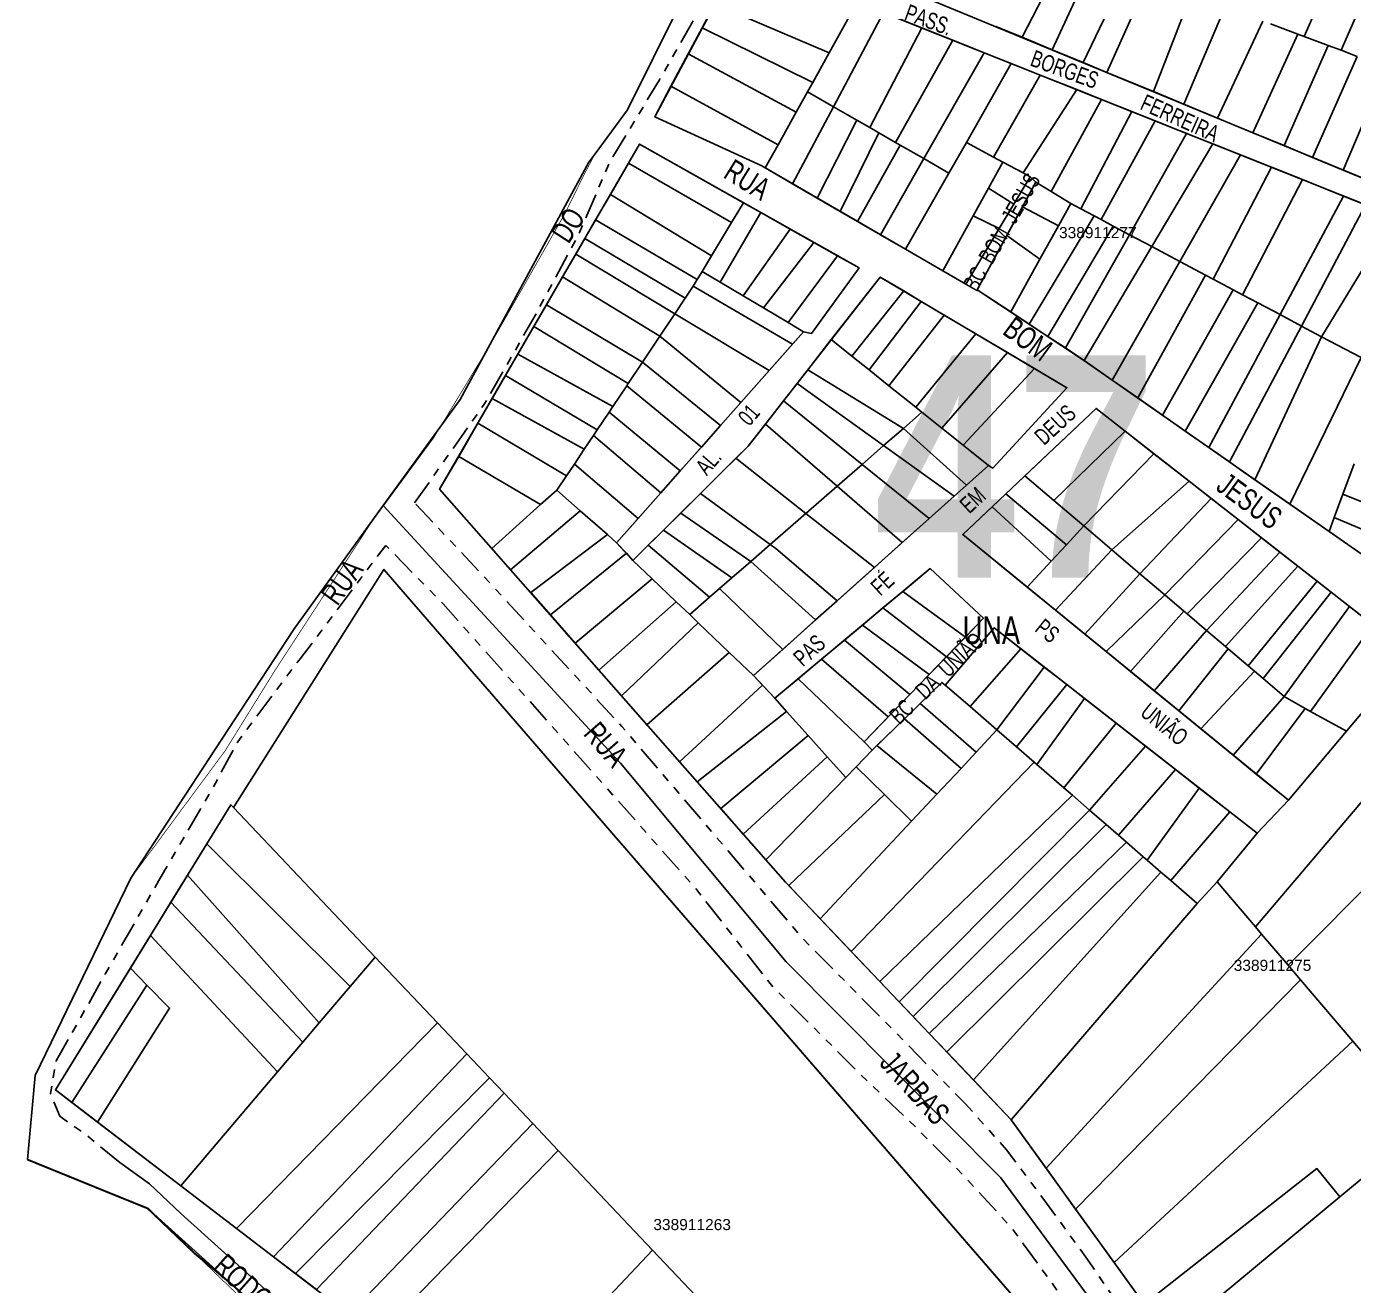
# Model space of a CAD drawing. Extents: x 207770 to 208809, y 4847431 to 4849212.
# Drawn here: x 207770 to 208009.1, y 4847625.6 to 4847852.4 of the extents above; entities that cross this region are included whole.
import ezdxf
from ezdxf.enums import TextEntityAlignment as Align

# ---------------------------------------------------------------- set-up
doc = ezdxf.new("R2010")
doc.units = 0
doc.header["$LTSCALE"] = 1.5
doc.header["$MEASUREMENT"] = 0
doc.linetypes.add('TRACO_25', pattern=[8, 3, -1, 1, -1, 1, -1])
for name, color, linetype in [('CD-MALHA-LOTES', 40, 'CONTINUOUS'), ('CD_TXT_QUADRA', 1, 'CONTINUOUS'), ('LM-LIM-SETOR-FISCAL', 7, 'CONTINUOUS'), ('LM-LIMITE-MUNICIPAL', 2, 'CONTINUOUS'), ('LM-TXT-LSF', 7, 'CONTINUOUS'), ('RU-QUADRAS', 6, 'CONTINUOUS'), ('SV-EIXO-ROD-ESTR', 7, 'CONTINUOUS'), ('SV-EIXO-RUA-N-PAV', 6, 'CONTINUOUS'), ('SV-EST-MUNIC-PAV', 20, 'CONTINUOUS'), ('SV-RUA-NAO-PAV-S-GUIA-C-GUIA', 7, 'CONTINUOUS'), ('SV-TXT-MUNIC-PAV', 20, 'CONTINUOUS'), ('SV-TXT-RUA-N-PAV-S-GUIA-C-GUIA', 7, 'CONTINUOUS')]:
    doc.layers.add(name, color=color, linetype=linetype)
doc.styles.add('ARIAL', font='ARIAL.TTF')
doc.styles.get("Standard").update_dxf_attribs({"font": 'swisscbo.ttf'})
doc.linetypes.add('Limite', pattern='A,20,-3,[130,ltypeshp.shx,S=6.35,R=0,X=0,Y=0],-3,20', length=46)

msp = doc.modelspace()

# ---------------------------------------------------------------- linework, layer by layer
at = {"layer": 'CD-MALHA-LOTES'}
for points in [[(208009.86, 4847872.52), (208000.19, 4847850.57)], [(207958.75, 4847868.61), (207949.36, 4847850.42)], [(208006.84, 4847848.08), (208016.24, 4847869.53)], [(207954.79, 4847848.17), (207963.07, 4847866.1)], [(207968.56, 4847862.92), (207960.4, 4847845.86)], [(207964.66, 4847844.1), (207972.24, 4847861.03)], [(207894.02, 4847856.38), (207891.75, 4847852.14)], [(207914.64, 4847847.65), (207894.02, 4847856.38)], [(207979.83, 4847858.19), (207973.03, 4847840.64)], [(207914.64, 4847847.65), (207918.89, 4847855.31)], [(207915.4, 4847837.93), (207924.41, 4847854.87)], [(207931.3, 4847852.12), (207924.41, 4847854.87)], [(207985.97, 4847855.89), (207978.49, 4847838.38)], [(207891.75, 4847852.14), (207889.23, 4847847.44)], [(207911.66, 4847842.3), (207891.75, 4847852.14)], [(207921.92, 4847834.18), (207931.3, 4847852.12)], [(207936.88, 4847849.9), (207931.3, 4847852.12)], [(207949.36, 4847850.42), (207944.64, 4847852.37)], [(207992.73, 4847853.36), (207984.57, 4847835.87)], [(207999.04, 4847851), (207994.13, 4847852.84)], [(207926.57, 4847831.5), (207936.88, 4847849.9)], [(207942.56, 4847847.64), (207936.88, 4847849.9)], [(207954.79, 4847848.17), (207949.36, 4847850.42)], [(207990.94, 4847833.24), (207999.04, 4847851)], [(208004.51, 4847848.96), (207996.59, 4847830.91)], [(208000.19, 4847850.57), (207999.04, 4847851)], [(208004.51, 4847848.96), (208000.19, 4847850.57)], [(208006.84, 4847848.08), (208004.51, 4847848.96)], [(207889.23, 4847847.44), (207886.11, 4847841.61)], [(207908.69, 4847836.95), (207889.23, 4847847.44)], [(207911.66, 4847842.3), (207914.64, 4847847.65)], [(207931.67, 4847828.57), (207942.56, 4847847.64)], [(207947.43, 4847845.7), (207942.56, 4847847.64)], [(207960.4, 4847845.86), (207954.79, 4847848.17)], [(208001.72, 4847828.79), (208009.77, 4847846.99)], [(208009.77, 4847846.99), (208006.84, 4847848.08)], [(207939.33, 4847831.49), (207947.43, 4847845.7)], [(207952.66, 4847843.61), (207947.43, 4847845.7)], [(207964.66, 4847844.1), (207960.4, 4847845.86)], [(208015.11, 4847844.99), (208007.25, 4847826.5)], [(207910.73, 4847840.62), (207911.66, 4847842.3)], [(207944.23, 4847828.85), (207952.66, 4847843.61)], [(207959.21, 4847841), (207952.66, 4847843.61)], [(207973.03, 4847840.64), (207964.66, 4847844.1)], [(207886.11, 4847841.61), (207883.17, 4847836.12), (207902.45, 4847827.26), (207903.09, 4847826.89)], [(207886.11, 4847841.61), (207905.42, 4847831.07)], [(207908.69, 4847836.95), (207910.73, 4847840.62)], [(207915.4, 4847837.93), (207910.73, 4847840.62)], [(207949.57, 4847825.99), (207959.21, 4847841)], [(207963.67, 4847839.23), (207959.21, 4847841)], [(207978.49, 4847838.38), (207973.03, 4847840.64)], [(207905.42, 4847831.07), (207908.69, 4847836.95)], [(207908.02, 4847824.04), (207915.4, 4847837.93)], [(207919.6, 4847835.51), (207915.4, 4847837.93)], [(207954.6, 4847822.65), (207963.67, 4847839.23)], [(207959.97, 4847819.51), (207969.13, 4847837.05)], [(207969.13, 4847837.05), (207963.67, 4847839.23)], [(207973.33, 4847835.37), (207969.13, 4847837.05)], [(207984.57, 4847835.87), (207978.49, 4847838.38)], [(207919.6, 4847835.51), (207912.43, 4847821.48)], [(207921.92, 4847834.18), (207919.6, 4847835.51)], [(207963.6, 4847817.59), (207973.33, 4847835.37)], [(207979.03, 4847833.1), (207973.33, 4847835.37)], [(207990.94, 4847833.24), (207984.57, 4847835.87)], [(207916.57, 4847819.08), (207923.56, 4847833.24)], [(207923.56, 4847833.24), (207921.92, 4847834.18)], [(207926.57, 4847831.5), (207923.56, 4847833.24)], [(207979.03, 4847833.1), (207968.71, 4847814.87)], [(207983.73, 4847831.23), (207979.03, 4847833.1)], [(207996.59, 4847830.91), (207990.94, 4847833.24)], [(207878.45, 4847827.76), (207880.44, 4847831.2), (207899.2, 4847820.63)], [(207903.09, 4847826.89), (207905.42, 4847831.07)], [(207927.42, 4847831.01), (207919.74, 4847817.24)], [(207927.42, 4847831.01), (207926.57, 4847831.5)], [(207931.67, 4847828.57), (207927.42, 4847831.01)], [(207936.19, 4847825.97), (207939.33, 4847831.49)], [(207944.23, 4847828.85), (207939.33, 4847831.49)], [(207972.76, 4847812.73), (207983.73, 4847831.23)], [(207988.72, 4847829.24), (207983.73, 4847831.23)], [(208001.72, 4847828.79), (207996.59, 4847830.91)], [(207878.45, 4847827.76), (207875.19, 4847822.13)], [(207897.04, 4847817.06), (207878.45, 4847827.76)], [(207923.84, 4847814.86), (207931.67, 4847828.57)], [(207936.19, 4847825.97), (207931.67, 4847828.57)], [(207943.3, 4847823.23), (207945.91, 4847827.95)], [(207945.91, 4847827.95), (207944.23, 4847828.85)], [(207949.57, 4847825.99), (207945.91, 4847827.95)], [(207988.72, 4847829.24), (207977.79, 4847810.06)], [(207994.32, 4847827.01), (207988.72, 4847829.24)], [(208007.25, 4847826.5), (208001.72, 4847828.79)], [(207903.09, 4847826.89), (207908.02, 4847824.04)], [(207928.36, 4847812.24), (207936.19, 4847825.97)], [(207947.86, 4847820.35), (207950.83, 4847825.31)], [(207950.83, 4847825.31), (207949.57, 4847825.99)], [(207950.83, 4847825.31), (207951.85, 4847824.34)], [(207983.81, 4847806.86), (207994.32, 4847827.01)], [(207999.88, 4847824.79), (207994.32, 4847827.01)], [(208013.79, 4847823.8), (208007.25, 4847826.5)], [(207908.02, 4847824.04), (207912.43, 4847821.48)], [(207940.55, 4847818.24), (207943.3, 4847823.23)], [(207947.86, 4847820.35), (207943.3, 4847823.23)], [(207951.85, 4847824.34), (207949.42, 4847819.87)], [(207951.85, 4847824.34), (207954.6, 4847822.65)], [(207954.6, 4847822.65), (207958.13, 4847820.49)], [(207999.88, 4847824.79), (207989.1, 4847804.06)], [(208007.31, 4847821.83), (207999.88, 4847824.79)], [(207875.19, 4847822.13), (207872.53, 4847817.54)], [(207893.4, 4847811.04), (207875.19, 4847822.13)], [(207899.2, 4847820.63), (207897.04, 4847817.06)], [(207902.27, 4847818.9), (207899.2, 4847820.63)], [(207912.43, 4847821.48), (207916.57, 4847819.08)], [(207945.23, 4847815.96), (207947.86, 4847820.35)], [(207955.92, 4847816.47), (207958.13, 4847820.49)], [(207959.97, 4847819.51), (207958.13, 4847820.49)], [(207995.86, 4847800.47), (208007.31, 4847821.83)], [(208011.28, 4847820.25), (207999.71, 4847798.42)], [(208011.28, 4847820.25), (208007.31, 4847821.83)], [(207902.27, 4847818.9), (207894.98, 4847806.33)], [(207907.61, 4847815.88), (207902.27, 4847818.9)], [(207916.57, 4847819.08), (207919.74, 4847817.24)], [(207935.08, 4847808.34), (207940.55, 4847818.24)], [(207945.23, 4847815.96), (207940.55, 4847818.24)], [(207949.42, 4847819.87), (207946.6, 4847814.7)], [(207955.92, 4847816.47), (207949.42, 4847819.87)], [(207962.37, 4847818.24), (207950.64, 4847798.78)], [(207962.37, 4847818.24), (207959.97, 4847819.51)], [(207963.6, 4847817.59), (207962.37, 4847818.24)], [(208003.34, 4847796.5), (208016.54, 4847818.15)], [(207872.53, 4847817.54), (207870.58, 4847814.18)], [(207890.85, 4847806.82), (207872.53, 4847817.54)], [(207897.04, 4847817.06), (207893.4, 4847811.04)], [(207899.13, 4847803.86), (207907.61, 4847815.88)], [(207911.87, 4847813.49), (207907.61, 4847815.88)], [(207919.74, 4847817.24), (207923.84, 4847814.86)], [(207935.08, 4847808.34), (207939.22, 4847805.94), (207945.23, 4847815.96)], [(207952.6, 4847810.48), (207955.92, 4847816.47)], [(207954.02, 4847796.55), (207965.79, 4847816.42)], [(207965.79, 4847816.42), (207963.6, 4847817.59)], [(207968.71, 4847814.87), (207965.79, 4847816.42)], [(207870.58, 4847814.18), (207868.96, 4847811.38)], [(207888.66, 4847803.42), (207870.58, 4847814.18)], [(207902.78, 4847801.68), (207911.87, 4847813.49)], [(207916.11, 4847811.09), (207911.87, 4847813.49)], [(207923.84, 4847814.86), (207928.36, 4847812.24)], [(207946.6, 4847814.7), (207941.3, 4847804.96), (207947.35, 4847800.96)], [(207952.6, 4847810.48), (207946.6, 4847814.7)], [(207968.71, 4847814.87), (207957.17, 4847794.47)], [(207972.76, 4847812.73), (207968.71, 4847814.87)], [(207868.96, 4847811.38), (207866.58, 4847807.27)], [(207868.96, 4847811.38), (207886.8, 4847800.63)], [(207893.4, 4847811.04), (207891.73, 4847808.27)], [(207907.24, 4847799.03), (207916.11, 4847811.09)], [(207909.97, 4847797.4), (207911.44, 4847797.09), (207920.01, 4847808.9), (207916.11, 4847811.09)], [(207928.36, 4847812.24), (207935.08, 4847808.34)], [(207960.58, 4847792.2), (207972.76, 4847812.73)], [(207977.79, 4847810.06), (207972.76, 4847812.73)], [(207891.73, 4847808.27), (207890.85, 4847806.82)], [(207894.98, 4847806.33), (207891.73, 4847808.27)], [(207947.35, 4847800.96), (207952.6, 4847810.48)], [(207977.79, 4847810.06), (207965.61, 4847788.69)], [(207982.44, 4847807.59), (207977.79, 4847810.06)], [(207866.58, 4847807.27), (207863.68, 4847802.27)], [(207884.11, 4847796.62), (207866.58, 4847807.27)], [(207890.85, 4847806.82), (207890.12, 4847805.6)], [(207899.13, 4847803.86), (207894.98, 4847806.33)], [(207928.05, 4847804.74), (207923.81, 4847807.25), (207915, 4847795.97)], [(207970.23, 4847785.47), (207982.44, 4847807.59)], [(207983.81, 4847806.86), (207982.44, 4847807.59)], [(207987.41, 4847804.95), (207983.81, 4847806.86)], [(207890.12, 4847805.6), (207888.66, 4847803.42)], [(207908.01, 4847795.18), (207890.12, 4847805.6)], [(207902.78, 4847801.68), (207899.13, 4847803.86)], [(207918.7, 4847793), (207928.05, 4847804.74)], [(207931.21, 4847802.86), (207928.05, 4847804.74)], [(207987.41, 4847804.95), (207974.7, 4847782.35)], [(207989.1, 4847804.06), (207987.41, 4847804.95)], [(207991.84, 4847802.6), (207989.1, 4847804.06)], [(207863.68, 4847802.27), (207861.4, 4847798.33)], [(207880.97, 4847791.92), (207863.68, 4847802.27)], [(207888.66, 4847803.42), (207886.8, 4847800.63)], [(207907.24, 4847799.03), (207902.78, 4847801.68)], [(207921.8, 4847790.52), (207931.21, 4847802.86)], [(207935.36, 4847800.4), (207931.21, 4847802.86)], [(207991.84, 4847802.6), (207978.78, 4847779.5)], [(207995.86, 4847800.47), (207991.84, 4847802.6)], [(207886.8, 4847800.63), (207884.11, 4847796.62)], [(207886.8, 4847800.63), (207903.78, 4847790.41)], [(207909.97, 4847797.4), (207907.24, 4847799.03)], [(207925.38, 4847787.66), (207935.36, 4847800.4)], [(207941.03, 4847797.04), (207935.36, 4847800.4)], [(207947.35, 4847800.96), (207950.64, 4847798.78)], [(207950.64, 4847798.78), (207954.02, 4847796.55)], [(207983.03, 4847776.53), (207995.86, 4847800.47)], [(207999.71, 4847798.42), (207995.86, 4847800.47)], [(207861.4, 4847798.33), (207858.53, 4847793.37)], [(207878.42, 4847788.1), (207861.4, 4847798.33)], [(207884.11, 4847796.62), (207880.97, 4847791.92)], [(207898.7, 4847784.66), (207884.11, 4847796.62)], [(207908.01, 4847795.18), (207909.97, 4847797.4)], [(207930.2, 4847783.8), (207941.03, 4847797.04)], [(207946.73, 4847793.66), (207941.03, 4847797.04)], [(207954.02, 4847796.55), (207957.17, 4847794.47)], [(207999.71, 4847798.42), (207986.74, 4847773.94)], [(207991.34, 4847770.73), (208003.34, 4847796.5)], [(208003.34, 4847796.5), (207999.71, 4847798.42)], [(208010.45, 4847792.73), (208003.34, 4847796.5)], [(207903.78, 4847790.41), (207908.01, 4847795.18)], [(207915, 4847795.97), (207910.78, 4847790.56)], [(207918.7, 4847793), (207915, 4847795.97)], [(207960.58, 4847792.2), (207960.47, 4847792.28), (207957.17, 4847794.47)], [(207858.53, 4847793.37), (207856.29, 4847789.5)], [(207875.62, 4847783.93), (207858.53, 4847793.37)], [(207880.97, 4847791.92), (207878.42, 4847788.1)], [(207895.03, 4847780.51), (207880.97, 4847791.92)], [(207921.8, 4847790.52), (207918.7, 4847793)], [(207934.93, 4847780.02), (207946.73, 4847793.66)], [(207951.63, 4847790.76), (207946.73, 4847793.66)], [(207960.58, 4847792.2), (207965.61, 4847788.69)], [(207997.63, 4847766.33), (208010.45, 4847792.73)], [(207856.29, 4847789.5), (207853.89, 4847785.37)], [(207856.29, 4847789.5), (207872.8, 4847779.71)], [(207898.7, 4847784.66), (207903.78, 4847790.41)], [(207910.78, 4847790.56), (207908.82, 4847788.05)], [(207927.99, 4847779.99), (207910.78, 4847790.56)], [(207925.38, 4847787.66), (207921.8, 4847790.52)], [(207938.77, 4847776.94), (207951.63, 4847790.76)], [(207951.63, 4847790.76), (207957.44, 4847787.31), (207944.13, 4847772.84), (207943.31, 4847773.3)], [(207878.14, 4847787.68), (207875.62, 4847783.93)], [(207878.42, 4847788.1), (207878.14, 4847787.68)], [(207891.59, 4847776.63), (207878.14, 4847787.68)], [(207908.82, 4847788.05), (207906.41, 4847784.96)], [(207924.42, 4847776.88), (207908.82, 4847788.05)], [(207930.2, 4847783.8), (207925.38, 4847787.66)], [(207965.61, 4847788.69), (207970.23, 4847785.47)], [(207853.89, 4847785.37), (207851.31, 4847780.9)], [(207870.47, 4847776.23), (207853.89, 4847785.37)], [(207895.03, 4847780.51), (207898.7, 4847784.66)], [(207906.41, 4847784.96), (207903.12, 4847780.75)], [(207920.56, 4847773.51), (207906.41, 4847784.96)], [(207970.23, 4847785.47), (207974.7, 4847782.35)], [(207874.95, 4847782.92), (207872.8, 4847779.71)], [(207875.62, 4847783.93), (207874.95, 4847782.92)], [(207887.78, 4847772.33), (207874.95, 4847782.92)], [(207931.33, 4847782.9), (207927.99, 4847779.99)], [(207931.33, 4847782.9), (207930.2, 4847783.8)], [(207934.93, 4847780.02), (207931.33, 4847782.9)], [(207949.86, 4847771.44), (207962.71, 4847783.57), (207967.97, 4847779.46)], [(207974.7, 4847782.35), (207978.78, 4847779.5)], [(207851.31, 4847780.9), (207847.86, 4847774.95)], [(207867.29, 4847771.46), (207851.31, 4847780.9)], [(207872.8, 4847779.71), (207872.14, 4847778.72)], [(207891.59, 4847776.63), (207895.03, 4847780.51)], [(207903.12, 4847780.75), (207900.03, 4847776.8), (207897.81, 4847774.6)], [(207916.03, 4847769.57), (207903.12, 4847780.75)], [(207927.99, 4847779.99), (207924.42, 4847776.88)], [(207939.38, 4847769.79), (207927.99, 4847779.99)], [(207938.77, 4847776.94), (207934.93, 4847780.02)], [(207872.14, 4847778.72), (207870.47, 4847776.23)], [(207884.3, 4847768.39), (207872.14, 4847778.72)], [(207955.09, 4847766.99), (207967.97, 4847779.46)], [(207973.14, 4847775.42), (207967.97, 4847779.46)], [(207978.78, 4847779.5), (207983.03, 4847776.53)], [(207847.86, 4847774.95), (207844.42, 4847769.02), (207853.8, 4847758.38)], [(207862.62, 4847766.25), (207847.86, 4847774.95)], [(207870.47, 4847776.23), (207868.7, 4847773.57)], [(207887.78, 4847772.33), (207891.59, 4847776.63)], [(207924.42, 4847776.88), (207920.56, 4847773.51)], [(207937.14, 4847767.78), (207924.42, 4847776.88)], [(207943.31, 4847773.3), (207938.77, 4847776.94)], [(207960.49, 4847762.41), (207973.14, 4847775.42)], [(207979.46, 4847770.49), (207973.14, 4847775.42)], [(207983.03, 4847776.53), (207986.74, 4847773.94)], [(207868.7, 4847773.57), (207867.29, 4847771.46)], [(207880.18, 4847763.73), (207868.7, 4847773.57)], [(207897.81, 4847774.6), (207891.41, 4847768.25)], [(207910.42, 4847764.68), (207897.81, 4847774.6)], [(207920.56, 4847773.51), (207916.03, 4847769.57)], [(207932.62, 4847763.75), (207920.56, 4847773.51)], [(207939.38, 4847769.79), (207943.31, 4847773.3)], [(207986.74, 4847773.94), (207988.74, 4847772.54), (207991.34, 4847770.73)], [(208009.2, 4847773.61), (208007.18, 4847768.15)], [(207867.29, 4847771.46), (207865.54, 4847768.85)], [(207884.3, 4847768.39), (207887.78, 4847772.33)], [(207949.86, 4847771.44), (207946.42, 4847768.18)], [(207955.09, 4847766.99), (207949.86, 4847771.44)], [(207965.54, 4847758.12), (207979.46, 4847770.49)], [(207983.44, 4847767.38), (207979.46, 4847770.49)], [(207991.34, 4847770.73), (207997.63, 4847766.33)], [(207865.54, 4847768.85), (207862.62, 4847766.25)], [(207869.74, 4847765.16), (207865.54, 4847768.85)], [(207880.18, 4847763.73), (207884.3, 4847768.39)], [(207891.41, 4847768.25), (207887.86, 4847764.73)], [(207904, 4847759.09), (207891.41, 4847768.25)], [(207916.03, 4847769.57), (207910.42, 4847764.68)], [(207927.76, 4847759.41), (207916.03, 4847769.57)], [(207932.62, 4847763.75), (207937.14, 4847767.78)], [(207937.14, 4847767.78), (207939.38, 4847769.79)], [(207946.42, 4847768.18), (207943.98, 4847765.88)], [(207957.35, 4847759.02), (207946.42, 4847768.18)], [(208007.18, 4847768.15), (208005.62, 4847763.96)], [(208028.32, 4847759.65), (208007.18, 4847768.15)], [(207862.62, 4847766.25), (207853.8, 4847758.38)], [(207943.98, 4847765.88), (207938.67, 4847760.86), (207950.31, 4847751.37)], [(207954.62, 4847756.06), (207943.98, 4847765.88)], [(207960.49, 4847762.41), (207955.09, 4847766.99)], [(207983.44, 4847767.38), (207970.62, 4847753.8)], [(207988.31, 4847763.58), (207983.44, 4847767.38)], [(207997.63, 4847766.33), (208004.68, 4847761.41)], [(207857.22, 4847754.49), (207869.74, 4847765.16)], [(207874.65, 4847760.85), (207869.74, 4847765.16)], [(207876.32, 4847759.38), (207880.18, 4847763.73)], [(207887.86, 4847764.73), (207884.75, 4847761.65)], [(207900.48, 4847756.02), (207887.86, 4847764.73)], [(207910.42, 4847764.68), (207904, 4847759.09)], [(207922.78, 4847754.96), (207910.42, 4847764.68)], [(207927.76, 4847759.41), (207932.62, 4847763.75)], [(207975.08, 4847750.01), (207988.31, 4847763.58)], [(207992.51, 4847760.3), (207988.31, 4847763.58)], [(208005.62, 4847763.96), (208004.68, 4847761.41)], [(208026.51, 4847755.12), (208005.62, 4847763.96)], [(207860.83, 4847750.4), (207874.65, 4847760.85)], [(207876.32, 4847759.38), (207874.65, 4847760.85)], [(207884.75, 4847761.65), (207882.01, 4847758.93)], [(207897.08, 4847753.06), (207884.75, 4847761.65)], [(207957.35, 4847759.02), (207960.49, 4847762.41)], [(207965.54, 4847758.12), (207960.49, 4847762.41)], [(208004.68, 4847761.41), (208023.72, 4847748.12), (208026.51, 4847755.12)], [(207853.8, 4847758.38), (207857.22, 4847754.49)], [(207878.07, 4847757.5), (207876.32, 4847759.38)], [(207882.01, 4847758.93), (207879.26, 4847756.21)], [(207893.07, 4847749.57), (207882.01, 4847758.93)], [(207904, 4847759.09), (207900.48, 4847756.02)], [(207904, 4847759.09), (207905.02, 4847758.35), (207916.03, 4847748.93)], [(207922.78, 4847754.96), (207927.76, 4847759.41)], [(207954.62, 4847756.06), (207957.35, 4847759.02)], [(207955.4, 4847747.22), (207965.54, 4847758.12)], [(207970.62, 4847753.8), (207965.54, 4847758.12)], [(207992.51, 4847760.3), (207979.1, 4847746.59)], [(207995.82, 4847757.71), (207992.51, 4847760.3)], [(207864.37, 4847746.38), (207878.07, 4847757.5)], [(207879.26, 4847756.21), (207878.07, 4847757.5)], [(207882.71, 4847752.91), (207879.26, 4847756.21)], [(207900.48, 4847756.02), (207897.08, 4847753.06)], [(207912.17, 4847745.48), (207900.48, 4847756.02)], [(207950.31, 4847751.37), (207954.62, 4847756.06)], [(207982.63, 4847743.6), (207995.82, 4847757.71)], [(207999.04, 4847755.2), (207995.82, 4847757.71)], [(207807.26, 4847711.73), (207834.37, 4847754.58), (207950.51, 4847620.54)], [(207857.22, 4847754.49), (207860.83, 4847750.4)], [(207916.03, 4847748.93), (207922.78, 4847754.96)], [(207927.91, 4847750.63), (207932.83, 4847754.73), (207942.45, 4847745.83), (207939.15, 4847742.41)], [(207970.62, 4847753.8), (207960.7, 4847742.9)], [(207975.08, 4847750.01), (207970.62, 4847753.8)], [(207999.04, 4847755.2), (207986.03, 4847740.71)], [(208002.56, 4847752.45), (207999.04, 4847755.2)], [(207882.71, 4847752.91), (207868.86, 4847741.28)], [(207887.07, 4847748.75), (207882.71, 4847752.91)], [(207894.86, 4847751.13), (207893.07, 4847749.57)], [(207897.08, 4847753.06), (207894.86, 4847751.13)], [(207894.86, 4847751.13), (207906.24, 4847740.18)], [(207950.31, 4847751.37), (207955.4, 4847747.22)], [(207990.1, 4847737.25), (208002.56, 4847752.45)], [(208005.04, 4847750.51), (208002.56, 4847752.45)], [(207860.83, 4847750.4), (207864.37, 4847746.38)], [(207873.12, 4847736.44), (207887.07, 4847748.75)], [(207889.48, 4847746.44), (207887.07, 4847748.75)], [(207893.07, 4847749.57), (207889.48, 4847746.44)], [(207912.17, 4847745.48), (207916.03, 4847748.93)], [(207927.91, 4847750.63), (207924.31, 4847747.64)], [(207939.15, 4847742.41), (207927.91, 4847750.63)], [(207964.5, 4847739.8), (207975.08, 4847750.01)], [(207978.52, 4847747.08), (207975.08, 4847750.01)], [(208005.04, 4847750.51), (207992.83, 4847734.93)], [(208008.35, 4847747.93), (208005.04, 4847750.51)], [(207864.37, 4847746.38), (207868.86, 4847741.28)], [(207891.02, 4847744.98), (207889.48, 4847746.44)], [(207924.31, 4847747.64), (207920.62, 4847744.56)], [(207935.73, 4847738.87), (207924.31, 4847747.64)], [(207955.4, 4847747.22), (207960.7, 4847742.9)], [(207968.9, 4847736.21), (207978.52, 4847747.08)], [(207979.1, 4847746.59), (207978.52, 4847747.08)], [(207982.63, 4847743.6), (207979.1, 4847746.59)], [(207996.6, 4847731.72), (208008.35, 4847747.93)], [(208012.6, 4847744.61), (208008.35, 4847747.93)], [(207891.02, 4847744.98), (207877.21, 4847731.8)], [(207896.6, 4847739.65), (207891.02, 4847744.98)], [(207906.24, 4847740.18), (207912.17, 4847745.48)], [(207920.62, 4847744.56), (207917.38, 4847741.86)], [(207932.63, 4847735.66), (207920.62, 4847744.56)], [(207935.51, 4847733.76), (207944.32, 4847744.04), (207949.12, 4847740.3)], [(208001.32, 4847729.01), (208012.6, 4847744.61)], [(207917.38, 4847741.86), (207913.26, 4847738.43)], [(207929.14, 4847732.04), (207917.38, 4847741.86)], [(207935.73, 4847738.87), (207939.15, 4847742.41)], [(207960.7, 4847742.9), (207964.5, 4847739.8)], [(207973.18, 4847732.72), (207982.63, 4847743.6)], [(207986.03, 4847740.71), (207982.63, 4847743.6)], [(207868.86, 4847741.28), (207873.12, 4847736.44)], [(207881.77, 4847726.62), (207896.6, 4847739.65)], [(207900.97, 4847735.48), (207896.6, 4847739.65)], [(207900.97, 4847735.48), (207906.24, 4847740.18)], [(207939.99, 4847729.88), (207949.12, 4847740.3)], [(207953.38, 4847736.97), (207949.12, 4847740.3)], [(207964.5, 4847739.8), (207968.9, 4847736.21)], [(207986.53, 4847740.28), (207977.62, 4847729.1)], [(207986.53, 4847740.28), (207986.03, 4847740.71)], [(207990.1, 4847737.25), (207986.53, 4847740.28)], [(208019.41, 4847739.21), (208007.82, 4847725.43)], [(207913.26, 4847738.43), (207909.02, 4847734.89)], [(207925.26, 4847728.03), (207913.26, 4847738.43)], [(207932.63, 4847735.66), (207935.73, 4847738.87)], [(207944.85, 4847725.67), (207953.38, 4847736.97)], [(207957.41, 4847733.83), (207953.38, 4847736.97)], [(207991.23, 4847736.29), (207990.1, 4847737.25)], [(207873.12, 4847736.44), (207877.21, 4847731.8)], [(207902.61, 4847733.74), (207900.97, 4847735.48)], [(207909.02, 4847734.89), (207904.81, 4847731.38)], [(207920.9, 4847723.51), (207909.02, 4847734.89)], [(207929.14, 4847732.04), (207932.63, 4847735.66)], [(207931.03, 4847730.46), (207934.91, 4847734.23), (207935.51, 4847733.76)], [(207968.9, 4847736.21), (207973.18, 4847732.72)], [(207981.58, 4847725.87), (207991.23, 4847736.29)], [(207992.83, 4847734.93), (207991.23, 4847736.29)], [(207996.6, 4847731.72), (207992.83, 4847734.93)], [(207877.21, 4847731.8), (207881.77, 4847726.62)], [(207902.61, 4847733.74), (207887.67, 4847719.92)], [(207904.81, 4847731.38), (207902.61, 4847733.74)], [(207925.26, 4847728.03), (207929.14, 4847732.04)], [(207939.99, 4847729.88), (207935.51, 4847733.76)], [(207948.36, 4847722.63), (207957.41, 4847733.83)], [(207960.61, 4847731.34), (207957.41, 4847733.83)], [(207973.18, 4847732.72), (207977.62, 4847729.1)], [(207904.81, 4847731.38), (207906.93, 4847729.02)], [(207931.03, 4847730.46), (207928.2, 4847727.7)], [(207941.11, 4847721.68), (207931.03, 4847730.46)], [(207944.85, 4847725.67), (207939.99, 4847729.88)], [(207952.04, 4847719.44), (207960.61, 4847731.34)], [(207966.32, 4847726.89), (207960.61, 4847731.34)], [(207996.6, 4847731.72), (207987.38, 4847721.15)], [(207991.56, 4847717.74), (208000.4, 4847729.51)], [(208000.4, 4847729.51), (207996.6, 4847731.72)], [(208001.32, 4847729.01), (208000.4, 4847729.51)], [(207890.83, 4847716.34), (207906.93, 4847729.02)], [(207906.93, 4847729.02), (207910.8, 4847724.7)], [(207920.9, 4847723.51), (207925.26, 4847728.03)], [(207928.2, 4847727.7), (207923.22, 4847722.85)], [(207938.37, 4847718.75), (207928.2, 4847727.7)], [(207977.62, 4847729.1), (207981.58, 4847725.87)], [(208024.29, 4847728.85), (207991.43, 4847690.22)], [(208007.82, 4847725.43), (208001.32, 4847729.01)], [(207887.67, 4847719.92), (207885.13, 4847722.81), (207881.77, 4847726.62)], [(207910.8, 4847724.7), (207895.07, 4847711.53)], [(207910.8, 4847724.7), (207914.24, 4847720.86)], [(207941.11, 4847721.68), (207944.85, 4847725.67)], [(207948.36, 4847722.63), (207944.85, 4847725.67)], [(207956.88, 4847715.25), (207966.32, 4847726.89)], [(207971.61, 4847722.77), (207966.32, 4847726.89)], [(207981.58, 4847725.87), (207987.38, 4847721.15)], [(208007.82, 4847725.43), (207997.37, 4847713)], [(207922.37, 4847722.02), (207920.9, 4847723.51)], [(207923.22, 4847722.85), (207922.37, 4847722.02)], [(207934.01, 4847714.1), (207923.22, 4847722.85)], [(207951.55, 4847719.87), (207948.36, 4847722.63)], [(207971.61, 4847722.77), (207961.54, 4847711.21)], [(207977.02, 4847718.55), (207971.61, 4847722.77)], [(207887.67, 4847719.92), (207890.83, 4847716.34)], [(207899.12, 4847706.93), (207914.24, 4847720.86)], [(207914.24, 4847720.86), (207917.59, 4847717.12)], [(207951.55, 4847719.87), (207918.59, 4847685.79)], [(207919.48, 4847719.05), (207922.37, 4847722.02)], [(207938.37, 4847718.75), (207941.11, 4847721.68)], [(207952.04, 4847719.44), (207951.55, 4847719.87)], [(207987.38, 4847721.15), (207991.56, 4847717.74)], [(207917.59, 4847717.12), (207919.48, 4847719.05)], [(207919.48, 4847719.05), (207924.56, 4847714.05)], [(207934.01, 4847714.1), (207938.37, 4847718.75)], [(207956.88, 4847715.25), (207952.04, 4847719.44)], [(207966.74, 4847706.71), (207977.02, 4847718.55)], [(207981.31, 4847715.21), (207977.02, 4847718.55)], [(207991.56, 4847717.74), (207997.37, 4847713)], [(207997.29, 4847683.32), (208032.43, 4847718.58)], [(207890.83, 4847716.34), (207895.07, 4847711.53)], [(207903.19, 4847702.3), (207917.59, 4847717.12)], [(207958.43, 4847713.91), (207956.88, 4847715.25)], [(207981.31, 4847715.21), (207971.9, 4847702.24)], [(207986.8, 4847710.93), (207981.31, 4847715.21)], [(207907.35, 4847697.64), (207924.56, 4847714.05)], [(207923.77, 4847680.35), (207958.43, 4847713.91)], [(207924.56, 4847714.05), (207929.46, 4847709.23)], [(207929.46, 4847709.23), (207934.01, 4847714.1)], [(207961.54, 4847711.21), (207958.43, 4847713.91)], [(207997.37, 4847713), (207991.74, 4847707.08)], [(207802.46, 4847705.14), (207806.8, 4847712.19), (207807.26, 4847711.73)], [(207832.79, 4847684.77), (207807.26, 4847711.73)], [(207895.07, 4847711.53), (207899.12, 4847706.93)], [(207961.54, 4847711.21), (207927.24, 4847676.7)], [(207964.54, 4847708.62), (207961.54, 4847711.21)], [(207976.16, 4847698.55), (207986.8, 4847710.93)], [(207991.74, 4847707.08), (207986.8, 4847710.93)], [(207913.01, 4847691.67), (207929.46, 4847709.23)], [(207929.74, 4847674.06), (207964.54, 4847708.62)], [(207966.74, 4847706.71), (207964.54, 4847708.62)], [(207899.12, 4847706.93), (207903.19, 4847702.3)], [(207968.19, 4847705.45), (207932.62, 4847671.03)], [(207968.19, 4847705.45), (207966.74, 4847706.71)], [(207971.22, 4847702.83), (207968.19, 4847705.45)], [(207991.74, 4847707.08), (207984.55, 4847698.31)], [(207799, 4847699.52), (207802.46, 4847705.14)], [(207828.31, 4847679.49), (207802.46, 4847705.14)], [(207903.19, 4847702.3), (207906.77, 4847698.25), (207907.35, 4847697.64)], [(207935.79, 4847667.69), (207971.22, 4847702.83)], [(207971.9, 4847702.24), (207971.22, 4847702.83)], [(207974.4, 4847700.08), (207971.9, 4847702.24)], [(207796.01, 4847694.67), (207799, 4847699.52)], [(207822.74, 4847672.94), (207799, 4847699.52)], [(207974.4, 4847700.08), (207940.59, 4847662.64)], [(207976.16, 4847698.55), (207974.4, 4847700.08)], [(207980.93, 4847694.42), (207976.16, 4847698.55)], [(207984.55, 4847698.31), (207980.93, 4847694.42)], [(207991.43, 4847690.22), (207984.55, 4847698.31)], [(207907.35, 4847697.64), (207913.01, 4847691.67)], [(207792.3, 4847688.63), (207796.01, 4847694.67)], [(207819.76, 4847669.44), (207796.01, 4847694.67)], [(207980.93, 4847694.42), (207947.43, 4847655.43)], [(207913.01, 4847691.67), (207918.59, 4847685.79)], [(207953.69, 4847646.76), (207992.53, 4847688.92)], [(207992.53, 4847688.92), (207991.43, 4847690.22)], [(207997.29, 4847683.32), (207992.53, 4847688.92)], [(207788.69, 4847682.77), (207792.3, 4847688.63)], [(207815.22, 4847664.09), (207792.3, 4847688.63)], [(207832.79, 4847684.77), (207828.31, 4847679.49)], [(207844.03, 4847672.91), (207832.79, 4847684.77)], [(207918.59, 4847685.79), (207923.77, 4847680.35)], [(207778.16, 4847658.56), (207775.19, 4847660.84), (207788.69, 4847682.77)], [(207788.69, 4847682.77), (207791.69, 4847679.72)], [(207999.55, 4847680.67), (207997.29, 4847683.32)], [(207778.16, 4847658.56), (207791.69, 4847679.72)], [(207791.69, 4847679.72), (207795.76, 4847675.57), (207782.8, 4847655.01)], [(207828.31, 4847679.49), (207822.74, 4847672.94)], [(207923.77, 4847680.35), (207927.24, 4847676.7)], [(207999.55, 4847680.67), (207959.02, 4847639.38)], [(208008.97, 4847669.6), (207999.55, 4847680.67)], [(207927.24, 4847676.7), (207929.74, 4847674.06)], [(207807.79, 4847635.9), (207844.03, 4847672.91)], [(207822.74, 4847672.94), (207819.76, 4847669.44)], [(207849.3, 4847667.34), (207844.03, 4847672.91)], [(207929.74, 4847674.06), (207932.62, 4847671.03)], [(207932.62, 4847671.03), (207935.79, 4847667.69)], [(207965.95, 4847629.77), (208008.97, 4847669.6)], [(208012.01, 4847666.02), (208008.97, 4847669.6)], [(207849.3, 4847667.34), (207814.5, 4847630.77)], [(207819.76, 4847669.44), (207815.22, 4847664.09)], [(207853.38, 4847663.03), (207849.3, 4847667.34)], [(207935.79, 4847667.69), (207940.59, 4847662.64)], [(207815.22, 4847664.09), (207797.78, 4847643.56)], [(207818.44, 4847627.75), (207853.38, 4847663.03)], [(207856.03, 4847660.23), (207853.38, 4847663.03)], [(207940.59, 4847662.64), (207947.43, 4847655.43)], [(207856.03, 4847660.23), (207822.21, 4847624.87)], [(207861.2, 4847654.77), (207856.03, 4847660.23)], [(207782.8, 4847655.01), (207778.16, 4847658.56)], [(207947.43, 4847655.43), (207953.69, 4847646.76)], [(207797.78, 4847643.56), (207782.8, 4847655.01)], [(207828.09, 4847620.37), (207861.2, 4847654.77)], [(207865.77, 4847649.94), (207861.2, 4847654.77)], [(208021.99, 4847654.29), (208006.64, 4847641.56)], [(207865.77, 4847649.94), (207833.24, 4847616.43)], [(207882.8, 4847631.96), (207865.77, 4847649.94)], [(207953.69, 4847646.76), (207959.02, 4847639.38)], [(207971.38, 4847622.25), (208002.49, 4847646.67), (208006.64, 4847641.56)], [(207807.79, 4847635.9), (207797.78, 4847643.56)], [(208006.64, 4847641.56), (207975.86, 4847616.04)], [(207959.02, 4847639.38), (207965.95, 4847629.77)], [(207814.5, 4847630.77), (207807.79, 4847635.9)], [(207849.82, 4847597), (207882.8, 4847631.96)], [(207891.71, 4847622.54), (207882.8, 4847631.96)], [(207818.44, 4847627.75), (207814.5, 4847630.77)], [(207965.95, 4847629.77), (207971.38, 4847622.25)], [(207822.21, 4847624.87), (207818.44, 4847627.75)]]:
    msp.add_lwpolyline(points, dxfattribs=at)
at = {"layer": 'LM-LIM-SETOR-FISCAL', "linetype": 'Limite', "ltscale": 0.1, "const_width": 0.13, "flags": 128}
msp.add_lwpolyline([(208387.74, 4847960.83), (208385.39, 4847956.41), (208372.7, 4847939.55), (208360.03, 4847923.12), (208338.46, 4847893.58), (208321.24, 4847868.97), (208312.14, 4847857.89), (208276.54, 4847808.04), (208272.48, 4847802.93), (208271.71, 4847802.08), (208268.52, 4847797.95), (208253.29, 4847778.57), (208232.42, 4847749.78), (208215.21, 4847727.83), (208205.17, 4847714.63), (208192.91, 4847698.73), (208186.53, 4847690.93), (208173.54, 4847674.08), (208163.48, 4847661.16), (208147.66, 4847641.58), (208133.02, 4847623.08), (208125.67, 4847614.47), (208121.36, 4847609.23), (208114.68, 4847601.2), (208078.3, 4847559.8), (208054.56, 4847533.51), (208037.37, 4847514.47), (208029.62, 4847505.3), (208015.28, 4847491.97), (208000.87, 4847476.99), (207988.5, 4847465.36), (207974.43, 4847452.14), (207957.73, 4847437.02), (207941.59, 4847458.69), (207921.95, 4847493.9), (207902.09, 4847525.32), (207874.78, 4847560.94), (207864.41, 4847571.61), (207848.86, 4847587.62), (207844.08, 4847592.54), (207827.2, 4847607.7), (207822.72, 4847611.45), (207809.68, 4847622.39), (207800.34, 4847631.34), (207791.83, 4847639.49), (207789.35, 4847640.5), (207770.16, 4847648.29), (207771.56, 4847663.44), (207782.07, 4847685.13), (207788.79, 4847698.98), (207805.8, 4847721.97), (207814.75, 4847736.4), (207832.06, 4847762.95), (207843.32, 4847778.24), (207853.99, 4847795.84), (207866.98, 4847818.64), (207870.47, 4847825.73), (207872.42, 4847829.43), (207878.3, 4847837.34), (207892.25, 4847865.58), (207897.62, 4847878.65), (207901.41, 4847892.98), (207910.26, 4847922.04), (207916.42, 4847941.01), (207917.77, 4847945.28), (207920.32, 4847960.19), (207921, 4847963.57), (207922.67, 4847973.36), (207924.02, 4847983.95), (207931.75, 4848023.44), (207935.95, 4848038.31), (207938.8, 4848047.89), (207943.28, 4848060.34), (207947.6, 4848075.6), (207952.19, 4848088.84), (207955.63, 4848098.17), (207961.45, 4848112.84), (207964.22, 4848121.42), (207967.4, 4848130.11), (207973.09, 4848141.61), (207976.41, 4848152.41), (207981.76, 4848167.44), (207984.51, 4848174.56), (207987.4, 4848183.31), (207991.07, 4848194.77), (207997.36, 4848212.8), (208002.27, 4848228.55), (208006.89, 4848242.28), (208009.71, 4848251.17), (208010.53, 4848262.57), (208010.65, 4848271.5), (208007.64, 4848282.49), (208006.08, 4848286.4), (208004.29, 4848290.86), (208001.28, 4848301.24), (208000.94, 4848308.61), (207998.94, 4848313.63), (207994.8, 4848328.69), (207985.88, 4848361.34), (207983.37, 4848372.15), (207979.52, 4848388.8), (207973.97, 4848405.11), (207970.3, 4848417.74), (207965.62, 4848437.71), (207963.58, 4848460.32), (207962.76, 4848468.22), (207962.44, 4848471.73), (207961.77, 4848475.9), (207962.87, 4848484.57), (207968.53, 4848505.21), (207970.47, 4848512.96), (207974.12, 4848527.55), (207979.22, 4848544.32), (207981.13, 4848552.93), (207986.21, 4848576.49), (207989.51, 4848588.21), (207992.35, 4848598.91), (207992.71, 4848609.76), (207992.34, 4848618.14), (207991.98, 4848624.34), (207987.97, 4848639.65), (207983.23, 4848650.23), (207980.21, 4848656.63), (207959.42, 4848694.96), (207955.87, 4848700.21), (207953.61, 4848706.94), (207951.29, 4848714.3), (207971.45, 4848736.35), (207987.06, 4848754.07), (208002.88, 4848772.47), (208029.39, 4848802.29), (208055.4, 4848834.16), (208062.6, 4848842.56), (208082.48, 4848868.63), (208089.08, 4848877.86), (208092.97, 4848883.15), (208114.75, 4848908.34), (208139.11, 4848938.69), (208163.14, 4848966.59), (208183.89, 4848990.29), (208194.01, 4849003.09), (208207.85, 4849021.47), (208221.58, 4849039.46), (208250.83, 4849074.09), (208264.95, 4849090.56), (208282.06, 4849112.13), (208291.24, 4849122.44), (208299.16, 4849131.8), (208314.36, 4849149.75), (208327.89, 4849167.36), (208335.74, 4849174.95), (208349.86, 4849193.3), (208367.01, 4849211.9), (208367.02, 4849211.91), (208367.02, 4849211.91), (208402.2, 4849155.79), (208402.25, 4849155.72), (208429.5, 4849112.02), (208453.81, 4849072.29), (208482.55, 4849030.03), (208521.39, 4848970.95), (208585.69, 4848869.65), (208612.48, 4848823.84), (208624.45, 4848802.17), (208639.28, 4848776.94), (208652.13, 4848760.19), (208668.52, 4848742.75), (208684.73, 4848728.15), (208706.07, 4848712.27), (208727.59, 4848696.03), (208744.9, 4848683.1), (208751.03, 4848678.41), (208757.87, 4848673.17), (208770.42, 4848663.2), (208781.51, 4848653.45), (208792.86, 4848644.02), (208808.5, 4848628.81), (208808.48, 4848628.77), (208798.22, 4848603.07), (208793.99, 4848590.52), (208787.55, 4848564.61), (208780.19, 4848529.56), (208780.03, 4848528.56), (208775.62, 4848500.61), (208772.38, 4848478.81), (208771.96, 4848476.02), (208769, 4848457.33), (208766.41, 4848441.62), (208759.53, 4848407.51), (208755.2, 4848382.65), (208749.3, 4848353.13), (208743.24, 4848317.57), (208742.79, 4848315.53), (208738.22, 4848294.77), (208731.38, 4848265.21), (208731.18, 4848264.34), (208716.32, 4848198.55), (208711.49, 4848173.57), (208704.3, 4848155.03), (208695.04, 4848146.22), (208686.45, 4848144.64), (208674.24, 4848143.51), (208647.48, 4848139.92), (208628.43, 4848137.9), (208584.96, 4848131.08), (208568.46, 4848127.46), (208541.32, 4848121.06), (208527.85, 4848117.82), (208527.06, 4848117.55), (208507.44, 4848110.65), (208506.58, 4848110.03), (208504.48, 4848108.51), (208486.9, 4848092.67), (208451.25, 4848044.39), (208435.17, 4848022.56), (208429.87, 4848015.38), (208423.26, 4848006.94), (208388.59, 4847961.94), (208387.74, 4847960.83)], close=True, dxfattribs=at)
at = {"layer": 'LM-LIMITE-MUNICIPAL'}
for points in [[(207791.83, 4847639.49, 0.35, 0.35, 0), (207785.02, 4847642.25, 0.35, 0.35, 0), (207770.16, 4847648.29, 0.35, 0.35, 0)], [(207800.34, 4847631.34, 0.35, 0.35, 0), (207791.83, 4847639.49, 0.35, 0.35, 0)], [(207822.72, 4847611.45, 0.35, 0.35, 0), (207807.27, 4847625.56, 0.35, 0.35, 0), (207800.34, 4847631.34, 0.35, 0.35, 0)]]:
    msp.add_lwpolyline(points, format="xyseb", dxfattribs=at)
at = {"layer": 'RU-QUADRAS', "color": 6, "linetype": 'Continuous'}
for points in [[(207902.44, 4847869.8), (207909.15, 4847895.82), (207915.16, 4847909.38), (207994.85, 4847879.56), (208027.68, 4847864.16), (208045.45, 4847856.12), (208037.42, 4847814.04)], [(207883.17, 4847836.12), (207899.42, 4847866.46), (207918.89, 4847855.31), (207919.79, 4847856.71), (208035.58, 4847810.57), (208028.32, 4847759.64), (208023.72, 4847748.12), (207960.47, 4847792.28), (207941.3, 4847804.96), (207951.85, 4847824.34), (207950.83, 4847825.31), (207939.22, 4847805.94), (207902.45, 4847827.26)], [(207775.19, 4847660.84), (207806.8, 4847712.19), (207807.26, 4847711.73), (207834.37, 4847754.58), (207962.32, 4847606.9), (207992.4, 4847563.08), (207997.41, 4847565.59), (208006.57, 4847549.26), (208004.28, 4847548.36), (208029.19, 4847516.77), (207992.6, 4847480.7), (207978.06, 4847474.01), (207980.06, 4847467.13), (207953.94, 4847454.96), (207932.32, 4847483.38), (207912.67, 4847518.34), (207914.06, 4847519.96), (207880.02, 4847566.05), (207849.82, 4847597), (207848.89, 4847596.04), (207830.47, 4847612.43), (207833.24, 4847616.43)]]:
    msp.add_lwpolyline(points, close=True, dxfattribs=at)
msp.add_lwpolyline([(208028.32, 4847543.34), (207947.43, 4847655.43), (207906.77, 4847698.25), (207844.42, 4847769.02), (207880.44, 4847831.2), (207920.01, 4847808.9), (207911.44, 4847797.09), (207909.97, 4847797.4), (207876.32, 4847759.38), (207879.26, 4847756.21), (207900.03, 4847776.8), (207923.81, 4847807.25), (207957.44, 4847787.31), (207944.13, 4847772.84), (207943.31, 4847773.3), (207900.97, 4847735.48), (207904.81, 4847731.38), (207932.83, 4847754.73), (207942.45, 4847745.83), (207920.9, 4847723.51), (207922.37, 4847722.02), (207934.91, 4847734.23), (207935.51, 4847733.76), (207944.32, 4847744.04), (207991.74, 4847707.08), (207997.37, 4847713), (207938.67, 4847760.86), (207962.71, 4847783.57), (208019.35, 4847739.34)], dxfattribs=at)
at = {"layer": 'SV-EIXO-ROD-ESTR'}
for p, q in [((207770.16, 4847648.29), (207791.83, 4847639.49)), ((207791.83, 4847639.49), (207844.08, 4847592.54))]:
    msp.add_line(p, q, dxfattribs=at)
at = {"layer": 'SV-EIXO-RUA-N-PAV', "flags": 128}
for points in [[(207770.16, 4847648.29), (207771.56, 4847663.44), (207782.07, 4847685.13), (207788.79, 4847698.98), (207804.02, 4847722.27), (207818.22, 4847743.9), (207834.26, 4847766.08), (207848.1, 4847785.22), (207871.32, 4847827.96), (207872.42, 4847829.43), (207878.3, 4847837.34), (207892.25, 4847865.58), (207901.19, 4847893.27), (207905.12, 4847905.05), (207917.77, 4847945.28)], [(208037.37, 4847514.47), (208031.92, 4847523.01), (208014.91, 4847546.78), (207997.9, 4847574.04), (207945.57, 4847645.01), (207906.86, 4847683.94), (207876.99, 4847719.7), (207834.26, 4847766.08)]]:
    msp.add_lwpolyline(points, dxfattribs=at)
at = {"layer": 'SV-EST-MUNIC-PAV', "flags": 128}
msp.add_lwpolyline([(207967.96, 4847450.99), (207964.2, 4847448.56), (207959.63, 4847448.16), (207952.53, 4847450.92), (207949.07, 4847453.61), (207944.21, 4847460.11), (207937.49, 4847471.54), (207932.05, 4847481.24), (207924.32, 4847495.76), (207906.9, 4847523.26), (207894.09, 4847541.48), (207877.83, 4847562.12), (207849.06, 4847592.62), (207826.25, 4847612.93), (207797.81, 4847638.57), (207792.15, 4847643.9), (207786.82, 4847647.75)], dxfattribs=at)
at = {"layer": 'SV-RUA-NAO-PAV-S-GUIA-C-GUIA', "linetype": 'TRACO_25', "flags": 128}
for points in [[(207839.91, 4847766.59), (207852.58, 4847784.51), (207861.64, 4847800.34), (207869.49, 4847814.93), (207875.06, 4847827.92), (207884.03, 4847842.76), (207891.47, 4847855.75), (207895.13, 4847866.51), (207895.67, 4847868.17), (207900.19, 4847881.99), (207905.73, 4847901.6), (207914.36, 4847924.06), (207917.96, 4847934.06), (207920.97, 4847941.16), (207924.99, 4847944.42), (207931.28, 4847947.41), (207939.07, 4847950.02), (207950.48, 4847956.07), (207958.27, 4847960.19)], [(208039.83, 4847523.08), (208033.85, 4847525.37), (208028.94, 4847532.64), (208022.89, 4847543.25), (208015.3, 4847552.18), (208006.88, 4847566.27), (207999.16, 4847577.08), (207991.77, 4847587.78), (207983.3, 4847599.21), (207976.23, 4847608.39), (207969.69, 4847617.88), (207960.89, 4847630.72), (207953.58, 4847640.7), (207946.59, 4847650.04), (207939.05, 4847658.45), (207926.63, 4847671.15), (207909.86, 4847688.11), (207892.68, 4847708.25), (207877.25, 4847726.32), (207851.68, 4847754.09), (207839.91, 4847766.59)], [(207786.82, 4847647.75), (207780.64, 4847652.81), (207775.96, 4847656.09), (207774.28, 4847660.2), (207775.34, 4847666.1), (207784.16, 4847681.68), (207793.84, 4847698.58), (207803.63, 4847715.36), (207808.06, 4847723.55), (207819.28, 4847738.49), (207834.72, 4847758.91)], [(208029.23, 4847511.11), (208030.5, 4847513.87), (208030.87, 4847516.39), (208029.81, 4847519.72), (208026.98, 4847523.46), (208020.79, 4847531.32), (208014.9, 4847539.49), (208010.44, 4847548.87), (208002.34, 4847562.42), (207995.4, 4847572.32), (207985.57, 4847587.28), (207976.75, 4847597.84), (207964.45, 4847613.5), (207955.66, 4847624.8), (207947.59, 4847635.87), (207938.85, 4847645.43), (207930.03, 4847654.3), (207919.54, 4847664.33), (207911.88, 4847672.02), (207904.49, 4847679.36), (207890.47, 4847697.23), (207869.76, 4847720.59), (207845.07, 4847748.36), (207834.72, 4847758.91)]]:
    msp.add_lwpolyline(points, dxfattribs=at)

# ---------------------------------------------------------------- texts
at = {"layer": 'CD_TXT_QUADRA', "color": 7, "linetype": 'Continuous', "style": 'ARIAL'}
for s, p in [('338911277', (207963.02, 4847815.25)), ('338911275', (207994.5, 4847683.28)), ('338911263', (207889.92, 4847636.59))]:
    msp.add_text(s, height=2, dxfattribs=at).set_placement(p, align=Align.MIDDLE)
at = {"layer": 'LM-TXT-LSF'}
msp.add_text('47', height=40, dxfattribs=at).set_placement((207922.72, 4847753.12))
at = {"layer": 'LM-TXT-LSF', "style": 'ARIAL', "width": 0.7}
msp.add_text('UNA', height=5, dxfattribs=at).set_placement((207938.68, 4847741.14))
at = {"layer": 'SV-TXT-MUNIC-PAV', "style": 'ARIAL', "width": 0.7}
msp.add_text('RODOVIA', height=4, rotation=318, dxfattribs=at).set_placement((207803.36, 4847628.65))
at = {"layer": 'SV-TXT-RUA-N-PAV-S-GUIA-C-GUIA', "style": 'ARIAL', "width": 0.7}
for s, height, rotation, p in [('PASS.                   BORGES', 3, 340, (207927.97, 4847853.64)), ('FERREIRA', 3, 335.8618, (207970.45, 4847837.54)), ('RUA', 4, 328.0655, (207895.33, 4847825.27)), ('BC  BOM  JESUS', 3, 60.3396, (207941.17, 4847804.42)), ('DO', 4, 57, (207867.64, 4847813.06)), ('BOM', 4, 323.8505, (207945.64, 4847797.11)), ('AL.         01', 3, 49.3098, (207892.57, 4847771.32)), ('EM                 DEUS ', 3, 42.4448, (207939.86, 4847764.48)), ('JESUS', 4, 323.8505, (207984.09, 4847769.03)), ('RUA', 4, 54, (207825.99, 4847747.85)), ('PAS                FÉ     ', 3, 42.4448, (207909.88, 4847736.93)), ('PS                         UNIÃO ', 3, 321.3947, (207951.49, 4847743.58)), ('BC   DA  UNIÃO', 3, 43.6934, (207927.23, 4847726.49)), ('RUA', 4, 311, (207870.16, 4847724.87)), ('JARBAS', 4, 312, (207923.49, 4847665.53))]:
    msp.add_text(s, height=height, rotation=rotation, dxfattribs=at).set_placement(p)

doc.saveas('drawing.dxf')
